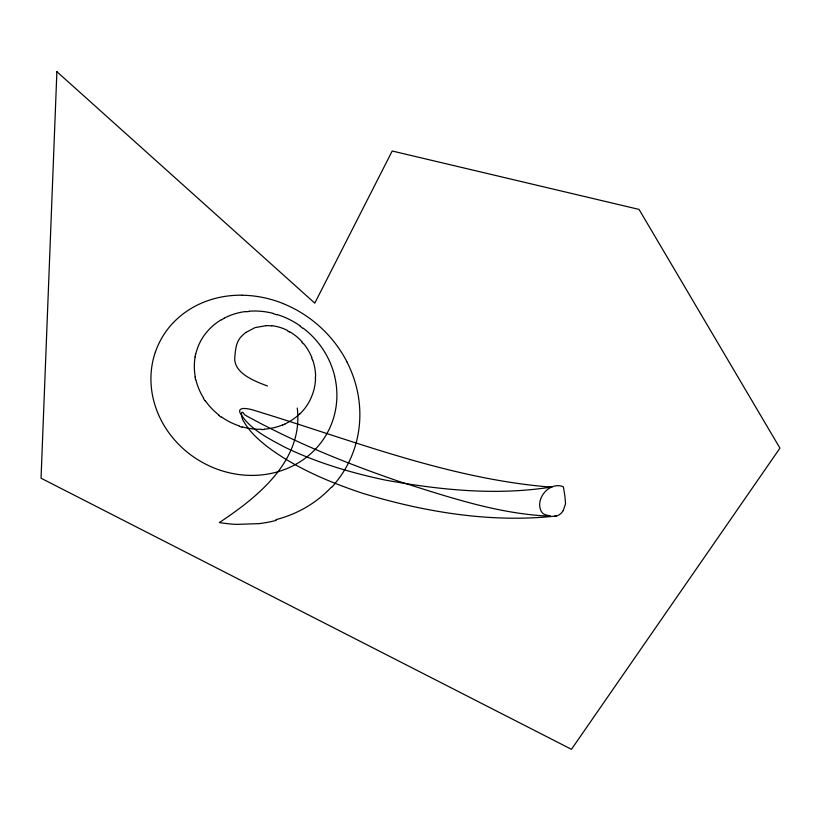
<?xml version="1.0" encoding="UTF-8"?>
<svg xmlns="http://www.w3.org/2000/svg" width="821" height="821" viewBox="0 0 821 821"><rect width="100%" height="100%" fill="white"/><g stroke="black" fill="none" stroke-linecap="round" stroke-linejoin="round"><path stroke-width="1.23" d="M315.397 378.799L315.408 376.377M194.977 356.981L195.572 354.169M563.257 510.662L565.546 503.714L564.797 495.371A11.73 10.632 2.1 0 1 564.653 494.581L563.411 487.017A1.847 1.683 3.1 0 0 563.021 486.658C550.655 481.691 536.749 496.295 540.197 508.671A12.479 11.278 4.3 0 0 542.855 513.412L543.009 513.505A5.819 5.244 5.5 0 1 543.369 513.905L546.139 515.003A48.542 44.313 3.1 0 0 548.88 515.578L550.306 515.886L549.69 515.999A33.487 30.469 4.3 0 1 547.186 516.07C496.12 513.361 446.983 496.561 398.596 481.28C345.846 463.136 293.754 442.067 244.935 414.995A4.054 3.674 30.5 0 1 244.309 414.348L243.55 413.25A2.709 2.453 30.6 0 1 243.375 412.84C239.845 409.463 241.949 420.219 243.888 421.645C249.297 431.374 257.722 438.989 266.302 445.875C294.842 467.703 328.421 481.814 362.266 493.175C424.59 512.13 491.081 523.203 556.207 515.988M331.684 487.428L335.204 483.415M299.819 413.958L301.594 412.163A55.171 53.098 30.1 0 0 311.159 397.703L312.083 395.424A53.262 51.22 40.9 0 0 315.531 378.799M245.931 332.443L254.972 327.63L265.86 325.711M221.506 319.759L224.246 318.271M282.588 425.175L285 424.118M554.586 516.235L555.909 516.091M551.856 486.956C496.623 495.863 439.81 490.004 385.121 480.049C350.372 472.65 315.972 462.439 283.984 446.798C267.841 438.004 249.399 429.157 239.927 412.604A4.731 4.29 30.8 0 1 239.722 410.767L239.835 410.274A2.196 1.991 30.9 0 1 240.286 409.525L241.261 408.93A7.44 6.742 30.5 0 1 243.509 408.489L244.976 408.489A38.505 34.626 29 0 1 251.267 409.505C348.884 438.886 445.516 478.109 547.966 486.884M259.569 523.624L236.612 524.383A138.544 128.281 25.1 0 1 219.381 522.536C258.143 496.828 303.596 460.314 297.264 408.068M245.838 311.775L249.194 311.457M261.519 429.609L264.28 429.465M548.254 486.884L551.291 486.925A6.004 5.449 4.1 0 1 551.774 486.945L551.794 486.956M267.461 385.993C255.157 381.385 233.01 373.124 234.847 356.95C235.483 349.397 236.089 341.054 242.226 335.686A47.013 39.439 38.8 0 1 245.92 332.433M273.444 313.796L276.913 314.792M239.322 426.366L242.051 427.197M287.576 330.966L289.485 332.023M300.137 326.286L303.185 328.533M218.95 415.57L221.29 417.304M301.666 341.905L303.185 343.64M203.351 398.38L204.942 400.812M311.59 357.689L312.432 359.916M194.998 376.942L195.572 379.764M276.184 520.401A122.493 112.703 23.5 0 1 259.559 523.552M331.376 487.161A124.874 115.412 24.8 0 1 275.928 519.652M335.091 483.323A121.508 113.288 30.5 0 0 355.185 446.172A119.497 111.338 34.5 0 0 359.321 403.716A117.259 108.752 37.9 0 0 346.934 361.907M346.975 361.887A115.135 105.878 40.1 0 0 320.046 326.84A113.052 102.83 40.9 0 0 283.101 303.596M242.154 295.242A110.999 99.752 40.3 0 1 283.112 303.554M242.144 295.191A108.967 96.827 38.6 0 0 203.721 302.22A106.935 94.199 36 0 0 173.508 322.458M155.415 351.963A104.903 91.973 32.8 0 1 173.488 322.427M155.395 351.952A102.861 90.197 29.5 0 0 151.197 385.798A100.788 88.842 26.2 0 0 160.495 418.926A98.705 87.847 23.3 0 0 181.256 446.911A96.601 87.077 21.1 0 0 210.207 466.338A94.497 86.369 20.2 0 0 243.334 475.041A92.383 85.579 20.8 0 0 276.338 472.188A90.279 84.542 23.2 0 0 305.043 458.354A88.186 83.157 27.6 0 0 325.824 435.479A86.102 81.371 33.3 0 0 336.066 406.703A84.05 79.175 38.9 0 0 334.588 376.028M334.629 376.018A82.038 76.62 43.2 0 0 321.924 347.796A80.171 73.89 45.2 0 0 303.38 328.287M276.985 314.494A78.231 70.965 45.2 0 1 300.332 325.988M249.143 311.221A76.322 68.081 43.3 0 1 273.496 313.458M224.174 318.168A74.413 65.413 40.1 0 1 245.766 311.508M221.424 319.646A72.515 63.084 36.1 0 0 205.63 333.49L203.844 335.83A70.606 61.175 31.5 0 0 195.737 354.231M195.295 376.921A68.687 59.697 26.7 0 1 195.141 357.022M203.69 398.226A66.758 58.609 22.1 0 1 195.86 379.723M219.217 415.272A64.818 57.819 18.2 0 1 205.26 400.648M239.445 425.996A62.878 57.172 15.3 0 1 221.537 417.006M261.499 429.27A60.939 56.526 14.2 0 1 242.154 426.848M282.486 424.96A59.009 55.705 15.8 0 1 264.249 429.167M299.727 413.866A57.09 54.586 21.1 0 1 284.908 423.944M312.657 359.844A51.374 48.952 49.8 0 1 315.613 376.387M303.411 343.455A49.527 46.366 54.4 0 1 311.867 357.587M289.618 331.725A47.71 43.605 54.8 0 1 301.933 341.649M271.73 325.691A45.863 40.742 52.1 0 1 287.73 330.576M265.85 325.65A44.529 38.536 47.7 0 1 271.73 325.916M563.155 510.611A12.459 11.268 4.3 0 1 556.269 516.152M56.885 71.684L41.05 478.212L571.457 749.316L779.95 448.143L639.036 209.406L392.212 151.013L314.782 303.144L56.885 71.684"/></g></svg>
